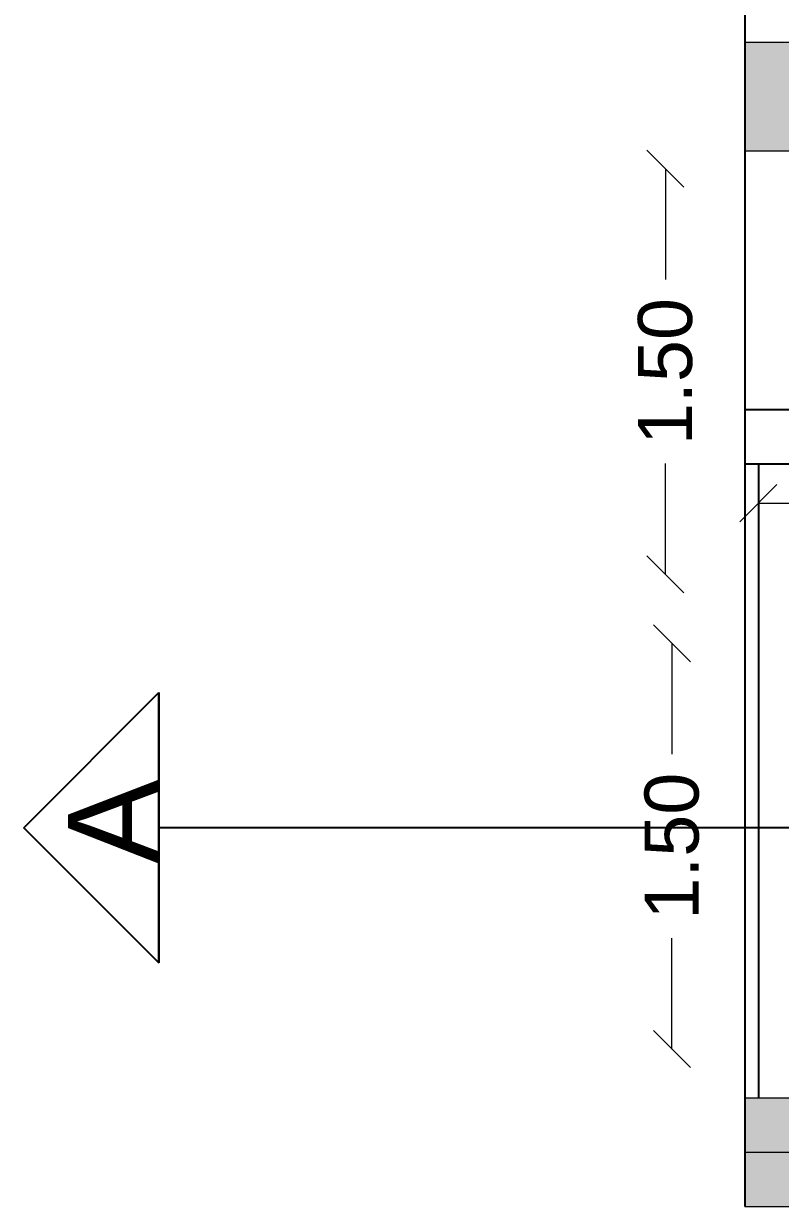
# Model space of a CAD drawing. Header units: metres. Extents: x -355 to 973, y -73 to 238.
# Drawn here: x 510.056 to 512.852, y 91.404 to 95.777 of the extents above; entities that cross this region are included whole.
import ezdxf

# ---------------------------------------------------------------- set-up
doc = ezdxf.new("R2010")
doc.units = ezdxf.units.M
doc.header["$LTSCALE"] = 3
doc.header["$MEASUREMENT"] = 0
doc.linetypes.add('1', pattern=[30, 6, 6, 6, 6, 6])
doc.layers.add('05', color=21, linetype='Continuous', lineweight=5)
doc.layers.add('alaem', color=230, linetype='Continuous', lineweight=5)
doc.styles.get("Standard").update_dxf_attribs({"font": 'arial.ttf'})
doc.dimstyles.new('ahmad', dxfattribs={"dimtxt": 0.2, "dimasz": 0.1375, "dimexe": 0, "dimexo": 0.0625, "dimgap": 0.09, "dimtad": 0, "dimzin": 0, "dimdsep": 46, "dimtxsty": 'Standard', "dimblk": 'OBLIQUE', "dimcen": 0.09, "dimclrd": 245, "dimclrt": 61, "dimadec": 0, "dimazin": 0, "dimtfac": 1, "dimtofl": 0, "dimtmove": 0, "dimatfit": 3, "dimldrblk": 'OBLIQUE', "dimfxl": 0, "dimfxlon": 1, "dimtolj": 1, "dimtzin": 0, "dimlwd": 13, "dimarcsym": 0})

# ---------------------------------------------------------------- blocks, each defined once
blk = doc.blocks.new('fghhyh')
at = {"layer": 'alaem', "linetype": '1'}
h = blk.add_hatch(color=256, dxfattribs=at)
h.dxf.hatch_style = 1
h.paths.add_polyline_path([(280.3961, 190.2964), (280.3961, 190.6964), (279.9961, 190.6964), (279.9961, 190.2964)])
blk.add_lwpolyline([(279.9961, 190.6964), (279.9961, 190.2964), (280.3961, 190.2964), (280.3961, 190.6964)], close=True, dxfattribs=at)
blk = doc.blocks.new('_Oblique')
at = {"color": 0, "linetype": 'ByBlock', "lineweight": -2}
blk.add_line((-0.5, -0.5), (0.5, 0.5), dxfattribs=at)
blk = doc.blocks.new('*D860')
at = {"color": 245, "lineweight": 13, "transparency": 16777216}
for p, q in [((512.452, 93.4859), (512.452, 93.0759)), ((512.452, 91.9859), (512.452, 92.3959))]:
    blk.add_line(p, q, dxfattribs=at)
at = {"layer": 'Defpoints', "color": 0, "transparency": 16777216}
for p in [(512.6713, 93.4859), (512.452, 91.9859), (512.6713, 91.9859)]:
    blk.add_point(p, dxfattribs=at)
at = {"color": 245, "lineweight": 13, "transparency": 16777216, "xscale": 0.1375, "yscale": 0.1375, "zscale": 0.1375}
for p, rotation in [((512.452, 93.4859), 90), ((512.452, 91.9859), 270)]:
    blk.add_blockref('_Oblique', p, dxfattribs=dict(at, rotation=rotation))
at = {"color": 61, "transparency": 16777216, "insert": (512.452, 92.7359), "char_height": 0.2, "attachment_point": 5, "rotation": 90}
blk.add_mtext('\\A1;1.50', dxfattribs=at)
blk = doc.blocks.new('*D861')
at = {"color": 245, "lineweight": 13, "transparency": 16777216}
for p, q in [((512.4277, 95.241), (512.4277, 94.831)), ((512.4277, 93.741), (512.4277, 94.151))]:
    blk.add_line(p, q, dxfattribs=at)
at = {"layer": 'Defpoints', "color": 0, "transparency": 16777216}
for p in [(512.6713, 95.241), (512.4277, 93.741), (512.6713, 93.741)]:
    blk.add_point(p, dxfattribs=at)
at = {"color": 245, "lineweight": 13, "transparency": 16777216, "xscale": 0.1375, "yscale": 0.1375, "zscale": 0.1375}
for p, rotation in [((512.4277, 95.241), 90), ((512.4277, 93.741), 270)]:
    blk.add_blockref('_Oblique', p, dxfattribs=dict(at, rotation=rotation))
at = {"color": 61, "transparency": 16777216, "insert": (512.4277, 94.491), "char_height": 0.2, "attachment_point": 5, "rotation": 90}
blk.add_mtext('\\A1;1.50', dxfattribs=at)
blk = doc.blocks.new('*D897')
at = {"color": 245, "lineweight": 13, "transparency": 16777216}
for p, q in [((512.7713, 94.0045), (513.0813, 94.0045)), ((514.0713, 94.0045), (513.7613, 94.0045))]:
    blk.add_line(p, q, dxfattribs=at)
at = {"layer": 'Defpoints', "color": 0, "transparency": 16777216}
for p in [(512.7713, 94.1501), (514.0713, 94.1501), (512.7713, 94.0045)]:
    blk.add_point(p, dxfattribs=at)
at = {"color": 245, "lineweight": 13, "transparency": 16777216, "xscale": 0.1375, "yscale": 0.1375, "zscale": 0.1375, "rotation": 180}
blk.add_blockref('_Oblique', (512.7713, 94.0045), dxfattribs=at)
at = {"color": 245, "lineweight": 13, "transparency": 16777216, "xscale": 0.1375, "yscale": 0.1375, "zscale": 0.1375}
blk.add_blockref('_Oblique', (514.0713, 94.0045), dxfattribs=at)
at = {"color": 61, "transparency": 16777216, "insert": (513.4213, 94.0045), "char_height": 0.2, "attachment_point": 5}
blk.add_mtext('\\A1;1.30', dxfattribs=at)
blk = doc.blocks.new('*D898')
at = {"color": 245, "lineweight": 13, "transparency": 16777216}
for p, q in [((512.995, 94.1501), (512.995, 93.3294)), ((512.995, 91.8042), (512.995, 92.6249))]:
    blk.add_line(p, q, dxfattribs=at)
at = {"layer": 'Defpoints', "color": 0, "transparency": 16777216}
for p in [(512.7713, 94.1501), (512.995, 94.1501), (512.7713, 91.8042)]:
    blk.add_point(p, dxfattribs=at)
at = {"color": 245, "lineweight": 13, "transparency": 16777216, "xscale": 0.1375, "yscale": 0.1375, "zscale": 0.1375}
for p, rotation in [((512.995, 94.1501), 90), ((512.995, 91.8042), 270)]:
    blk.add_blockref('_Oblique', p, dxfattribs=dict(at, rotation=rotation))
at = {"color": 61, "transparency": 16777216, "insert": (512.995, 92.9771), "char_height": 0.2, "attachment_point": 5, "rotation": 90}
blk.add_mtext('\\A1;2.35', dxfattribs=at)

msp = doc.modelspace()

# ---------------------------------------------------------------- linework, layer by layer
for p, q in [((512.7213, 104.2812), (512.7213, 91.4042)), ((512.9213, 94.3501), (512.7213, 94.3501)), ((512.7213, 94.1501), (513.9213, 94.1501)), ((512.7213, 94.1501), (512.7713, 94.1501)), ((512.7713, 94.1501), (512.7713, 91.8042)), ((512.7713, 94.1501), (514.0713, 94.1501))]:
    msp.add_line(p, q)
at = {"color": 240, "true_color": 0xed1f24}
for p, q in [((510.0565, 92.8041), (510.5565, 93.3041)), ((510.5565, 92.8041), (510.5565, 93.3041)), ((510.5565, 93.3041), (510.5565, 92.8041)), ((510.0565, 92.8041), (510.5565, 92.3041)), ((510.5565, 92.3041), (510.0565, 92.8041)), ((510.5565, 92.8041), (510.5565, 92.3041)), ((510.5565, 92.3041), (510.5565, 92.8041)), ((533.8695, 92.8041), (510.5565, 92.8041))]:
    msp.add_line(p, q, dxfattribs=at)
at = {"layer": '05', "color": 0, "linetype": '1'}
for points in [[(512.7213, 91.4042), (529.7213, 91.4042), (529.7213, 104.2812), (512.7213, 104.2812)], [(512.7213, 91.6042), (529.5213, 91.6042), (529.5213, 104.0812), (512.7213, 104.0812)]]:
    msp.add_lwpolyline(points, dxfattribs=at)

# ---------------------------------------------------------------- block references
at = {"layer": 'alaem', "linetype": '1', "rotation": 270}
for p in [(322.4249, 375.7033), (322.4249, 371.8003)]:
    msp.add_blockref('fghhyh', p, dxfattribs=at)

# ---------------------------------------------------------------- texts
at = {"layer": '05', "insert": (510.554, 92.6714), "char_height": 0.3338, "width": 2.976737, "attachment_point": 7, "rotation": 90}
msp.add_mtext('A', dxfattribs=at)

# ---------------------------------------------------------------- dimensions: what is measured, and where the dimension line sits
for base, p1, p2, picture, middle in [((512.4277, 93.741), (512.6713, 95.241), (512.6713, 93.741), '*D861', (512.4277, 94.491)), ((512.995, 94.1501), (512.7713, 91.8042), (512.7713, 94.1501), '*D898', (512.995, 92.9771)), ((512.452, 91.9859), (512.6713, 93.4859), (512.6713, 91.9859), '*D860', (512.452, 92.7359))]:
    dim = msp.add_linear_dim(base=base, p1=p1, p2=p2, angle=270, dimstyle='ahmad')
    dim.commit()
    dim.dimension.update_dxf_attribs({"geometry": picture, "text_midpoint": middle})
dim = msp.add_linear_dim(base=(512.7713, 94.0045), p1=(514.0713, 94.1501), p2=(512.7713, 94.1501), dimstyle='ahmad')
dim.commit()
dim.dimension.update_dxf_attribs({"geometry": '*D897', "text_midpoint": (513.4213, 94.0045)})

doc.saveas('drawing.dxf')
